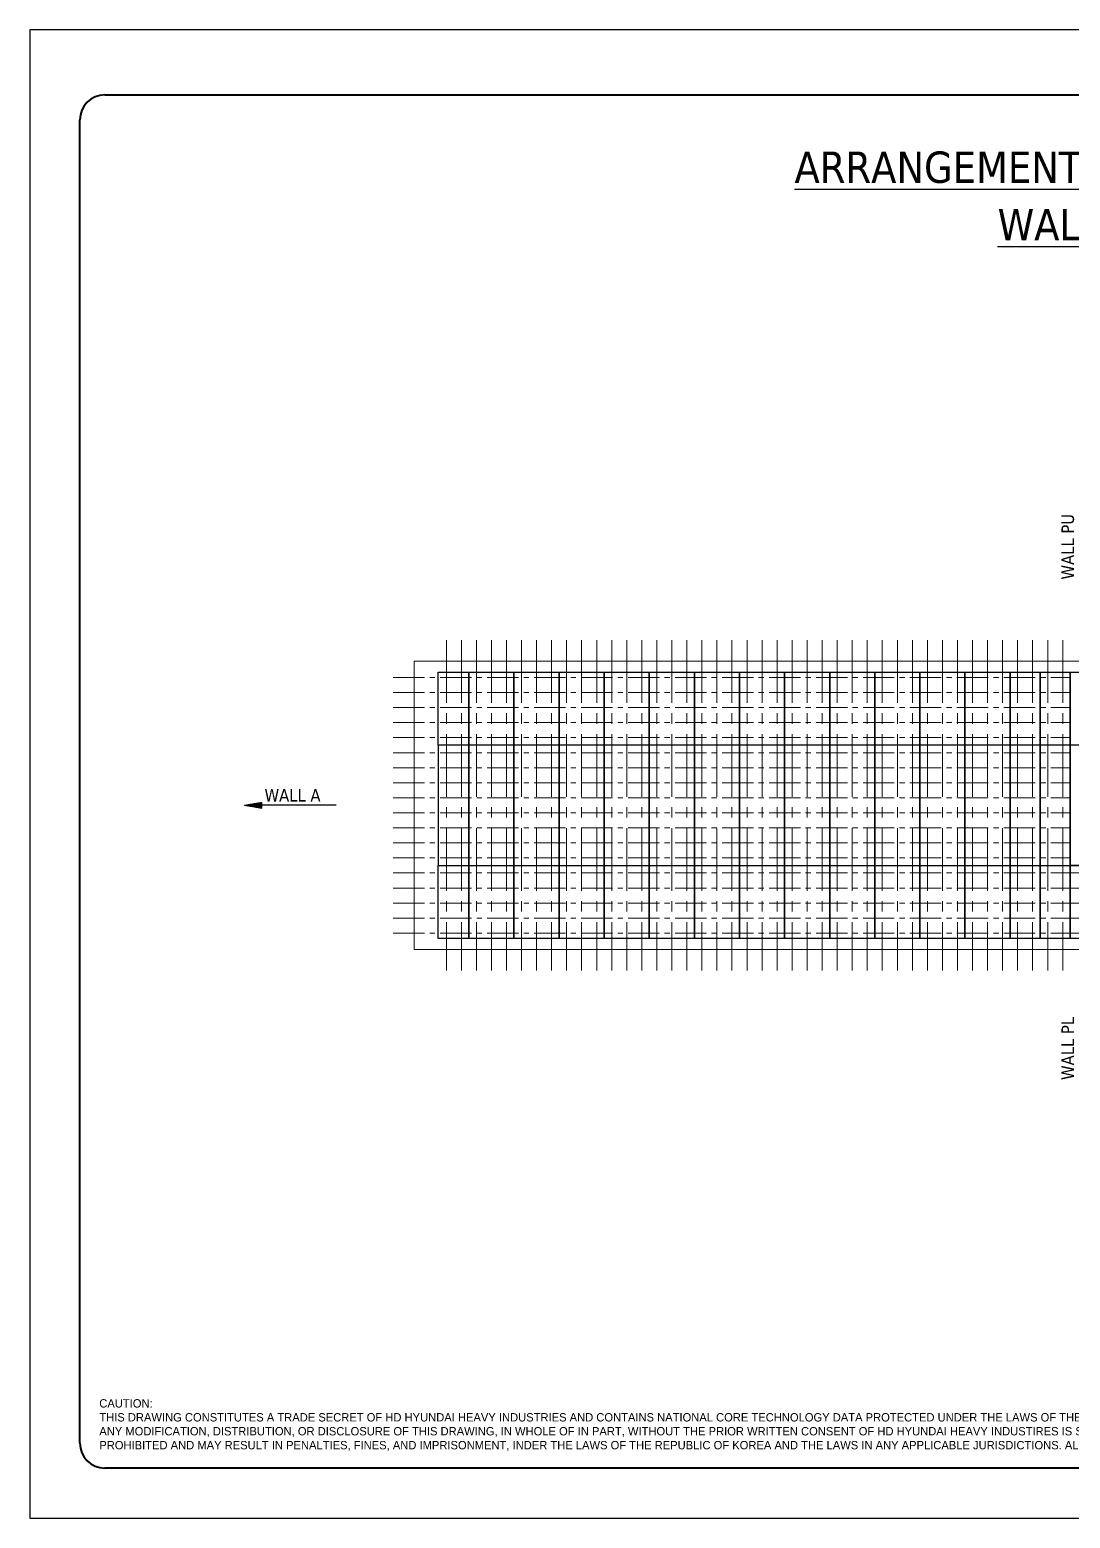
# Model space of a CAD drawing. Extents: x 0 to 50400, y 0 to 35640.
# Drawn here: x 0 to 24916, y 0 to 35640 of the extents above; entities that cross this region are included whole.
import ezdxf
from ezdxf.enums import TextEntityAlignment as Align

# ---------------------------------------------------------------- set-up
doc = ezdxf.new("R2010")
doc.units = 0
doc.linetypes.add('CENTER2', pattern=[225, 150, -25, 25, -25])
for name, color, linetype, lineweight in [('KC-2B Membrane Sheet', 181, 'Continuous', 25), ('KC-2B Membrane Sheet UM', 181, 'Continuous', 25), ('KC-2B Note', 2, 'Continuous', 25), ('KC-2B Steel Wall', 7, 'Continuous', 20), ('KC-2B Wall Name', 3, 'Continuous', 25)]:
    doc.layers.add(name, color=color, linetype=linetype, lineweight=lineweight)
doc.layers.add('MULTI-PLOT-AREA', color=2, linetype='Continuous', plot=False)
doc.layers.add('New Scale Title', color=7, linetype='Continuous')
doc.styles.add('Default', font='tahoma.ttf')

# ---------------------------------------------------------------- blocks, each defined once
blk = doc.blocks.new('MULTI-PLOT-AREA')
at = {"layer": 'MULTI-PLOT-AREA'}
blk.add_lwpolyline([(0, 0), (1, 0), (1, 1), (0, 1)], close=True, dxfattribs=at)

msp = doc.modelspace()

# ---------------------------------------------------------------- hatches: boundary and pattern name
at = {"layer": 'KC-2B Wall Name', "extrusion": (0, 0, -1)}
h = msp.add_hatch(dxfattribs=at)
h.set_pattern_fill('SLOPELINE', color=256, scale=0.75, angle=90, style=0, pattern_type=2)
h.set_pattern_definition([(135, (509418.484, 14910.1), (-0.5303300859, -0.5303300859), [75, -0.075])])
h.paths.add_polyline_path([(-5547, 17137), (-5547, 17003), (-5150, 17070)])

# ---------------------------------------------------------------- linework, layer by layer
at = {"color": 1}
for p, q in [((24916, 20259), (28876, 20259)), ((24916, 15630), (24916, 20259)), ((25636, 18510), (24916, 18510)), ((28876, 15630), (24916, 15630))]:
    msp.add_line(p, q, dxfattribs=at)
msp.add_lwpolyline([(25636, 18510), (24916, 18510), (24916, 20259), (25636, 20259), (25636, 18510)], dxfattribs=at)
at = {"layer": 'KC-2B Membrane Sheet'}
for points in [[(11596, 18510), (10516, 18510), (10516, 20259), (11596, 20259), (11596, 18510)], [(12676, 18510), (11596, 18510), (11596, 20259), (12676, 20259), (12676, 18510)], [(13756, 18510), (12676, 18510), (12676, 20259), (13756, 20259), (13756, 18510)], [(14836, 18510), (13756, 18510), (13756, 20259), (14836, 20259), (14836, 18510)], [(15916, 18510), (14836, 18510), (14836, 20259), (15916, 20259), (15916, 18510)], [(16996, 18510), (15916, 18510), (15916, 20259), (16996, 20259), (16996, 18510)], [(18076, 18510), (16996, 18510), (16996, 20259), (18076, 20259), (18076, 18510)], [(19156, 18510), (18076, 18510), (18076, 20259), (19156, 20259), (19156, 18510)], [(20236, 18510), (19156, 18510), (19156, 20259), (20236, 20259), (20236, 18510)], [(21316, 18510), (20236, 18510), (20236, 20259), (21316, 20259), (21316, 18510)], [(22396, 18510), (21316, 18510), (21316, 20259), (22396, 20259), (22396, 18510)], [(23476, 18510), (22396, 18510), (22396, 20259), (23476, 20259), (23476, 18510)], [(24196, 18510), (23476, 18510), (23476, 20259), (24196, 20259), (24196, 18510)], [(24916, 18510), (24196, 18510), (24196, 20259), (24916, 20259), (24916, 18510)], [(9781, 15630), (10516, 15630), (10516, 13881), (9781, 13881), (9781, 15630)], [(10516, 15630), (11596, 15630), (11596, 13881), (10516, 13881), (10516, 15630)], [(11596, 15630), (12676, 15630), (12676, 13881), (11596, 13881), (11596, 15630)], [(12676, 15630), (13756, 15630), (13756, 13881), (12676, 13881), (12676, 15630)], [(13756, 15630), (14836, 15630), (14836, 13881), (13756, 13881), (13756, 15630)], [(14836, 15630), (15916, 15630), (15916, 13881), (14836, 13881), (14836, 15630)], [(15916, 15630), (16996, 15630), (16996, 13881), (15916, 13881), (15916, 15630)], [(16996, 15630), (18076, 15630), (18076, 13881), (16996, 13881), (16996, 15630)], [(18076, 15630), (19156, 15630), (19156, 13881), (18076, 13881), (18076, 15630)], [(19156, 15630), (20236, 15630), (20236, 13881), (19156, 13881), (19156, 15630)], [(20236, 15630), (21316, 15630), (21316, 13881), (20236, 13881), (20236, 15630)], [(21316, 15630), (22396, 15630), (22396, 13881), (21316, 13881), (21316, 15630)], [(22396, 15630), (23476, 15630), (23476, 13881), (22396, 13881), (22396, 15630)], [(23476, 15630), (24196, 15630), (24196, 13881), (23476, 13881), (23476, 15630)], [(24196, 15630), (24916, 15630), (24916, 13881), (24196, 13881), (24196, 15630)], [(24916, 15630), (25636, 15630), (25636, 13881), (24916, 13881), (24916, 15630)]]:
    msp.add_lwpolyline(points, dxfattribs=at)
at = {"layer": 'KC-2B Membrane Sheet UM', "linetype": 'Continuous'}
for p, q in [((10516, 18510), (9781, 18510)), ((9781, 18510), (9781, 15630)), ((10516, 15630), (10516, 18510)), ((10516, 18510), (10516, 15630)), ((11596, 15630), (11596, 18510)), ((11596, 18510), (11596, 15630)), ((12676, 15630), (12676, 18510)), ((12676, 18510), (12676, 15630)), ((13756, 15630), (13756, 18510)), ((13756, 18510), (13756, 15630)), ((14836, 15630), (14836, 18510)), ((14836, 18510), (14836, 15630)), ((15916, 15630), (15916, 18510)), ((15916, 18510), (15916, 15630)), ((16996, 15630), (16996, 18510)), ((16996, 18510), (16996, 15630)), ((18076, 15630), (18076, 18510)), ((18076, 18510), (18076, 15630)), ((19156, 15630), (19156, 18510)), ((19156, 18510), (19156, 15630)), ((20236, 15630), (20236, 18510)), ((20236, 18510), (20236, 15630)), ((21316, 15630), (21316, 18510)), ((21316, 18510), (21316, 15630)), ((22396, 15630), (22396, 18510)), ((22396, 18510), (22396, 15630)), ((23476, 15630), (23476, 18510)), ((23476, 18510), (23476, 15630)), ((24196, 15630), (24196, 18510)), ((24916, 18510), (24196, 18510)), ((24196, 18510), (24196, 15630)), ((24916, 15630), (24916, 18510)), ((24916, 18510), (24916, 15630)), ((9781, 15630), (10516, 15630)), ((23476, 15630), (24196, 15630)), ((24196, 15630), (24916, 15630)), ((24916, 15630), (25636, 15630))]:
    msp.add_line(p, q, dxfattribs=at)
at = {"layer": 'KC-2B Membrane Sheet UM'}
msp.add_lwpolyline([(9781, 20259), (10516, 20259), (10516, 18510), (9781, 18510), (9781, 20259)], dxfattribs=at)
at = {"layer": 'KC-2B Steel Wall', "linetype": 'CENTER2', "ltscale": 10}
for p, q in [((9976, 21025), (9976, 13115)), ((10336, 21025), (10336, 13115)), ((10696, 21025), (10696, 13115)), ((11056, 21025), (11056, 13115)), ((11416, 21025), (11416, 13115)), ((11776, 21025), (11776, 13115)), ((12136, 21025), (12136, 13115)), ((12496, 21025), (12496, 13115)), ((12856, 21025), (12856, 13115)), ((13216, 21025), (13216, 13115)), ((13576, 21025), (13576, 13115)), ((13936, 21025), (13936, 13115)), ((14296, 21025), (14296, 13115)), ((14656, 21025), (14656, 13115)), ((15016, 21025), (15016, 13115)), ((15376, 21025), (15376, 13115)), ((15736, 21025), (15736, 13115)), ((16096, 21025), (16096, 13115)), ((16456, 21025), (16456, 13115)), ((16816, 21025), (16816, 13115)), ((17176, 21025), (17176, 13115)), ((17536, 21025), (17536, 13115)), ((17896, 21025), (17896, 13115)), ((18256, 21025), (18256, 13115)), ((18616, 21025), (18616, 13115)), ((18976, 21025), (18976, 13115)), ((19336, 21025), (19336, 13115)), ((19696, 21025), (19696, 13115)), ((20056, 21025), (20056, 13115)), ((20416, 21025), (20416, 13115)), ((20776, 21025), (20776, 13115)), ((21136, 21025), (21136, 13115)), ((21496, 21025), (21496, 13115)), ((21856, 21025), (21856, 13115)), ((22216, 21025), (22216, 13115)), ((22576, 21025), (22576, 13115)), ((22936, 21025), (22936, 13115)), ((23296, 21025), (23296, 13115)), ((23656, 21025), (23656, 13115)), ((24016, 21025), (24016, 13115)), ((24376, 21025), (24376, 13115)), ((24736, 21025), (24736, 13115))]:
    msp.add_line(p, q, dxfattribs=at)
at = {"layer": 'KC-2B Steel Wall', "extrusion": (0, 0, -1)}
for p, q in [((9204, 20525), (40989, 20525)), ((9204, 13615), (9204, 20525)), ((40989, 13615), (9204, 13615))]:
    msp.add_line(p, q, dxfattribs=at)
at = {"layer": 'KC-2B Steel Wall', "linetype": 'CENTER2', "ltscale": 5}
for p, q in [((8704, 20130), (24916, 20130)), ((8704, 19770), (24916, 19770)), ((8704, 19410), (24916, 19410)), ((8704, 19050), (24916, 19050)), ((8704, 18690), (24916, 18690)), ((8704, 18330), (24916, 18330)), ((8704, 17970), (24916, 17970)), ((8704, 17610), (24916, 17610)), ((8704, 17250), (24916, 17250)), ((8704, 16890), (24916, 16890)), ((8704, 16530), (24916, 16530)), ((8704, 16170), (24916, 16170)), ((8704, 15810), (24916, 15810)), ((8704, 15450), (41489, 15450)), ((8704, 15090), (41489, 15090)), ((8704, 14730), (41489, 14730)), ((8704, 14370), (41489, 14370)), ((8704, 14010), (41489, 14010))]:
    msp.add_line(p, q, dxfattribs=at)
at = {"layer": 'KC-2B Wall Name'}
msp.add_line((7337, 17070), (5547, 17070), dxfattribs=at)
at = {"layer": 'KC-2B Wall Name', "extrusion": (0, 0, -1)}
msp.add_lwpolyline([(-5547, 17137), (-5547, 17003), (-5150, 17070)], close=True, dxfattribs=at)
at = {"layer": 'New Scale Title', "color": 7, "linetype": 'Continuous', "lineweight": 40}
for p, q in [((1800, 34080), (48600, 34080)), ((1200, 1800), (1200, 33480)), ((48600, 1200), (1800, 1200))]:
    msp.add_line(p, q, dxfattribs=at)
for centre, start, end in [((1800, 33480), 90, 180), ((1800, 1800), 180, 270)]:
    msp.add_arc(centre, 600, start, end, dxfattribs=at)

# ---------------------------------------------------------------- block references
at = {"layer": 'New Scale Title', "lineweight": 5, "xscale": 50400, "yscale": 35640, "zscale": 1.2}
msp.add_blockref('MULTI-PLOT-AREA', (0, 0), dxfattribs=at)

# ---------------------------------------------------------------- texts
at = {"insert": (1665, 2850), "char_height": 200, "attachment_point": 1}
msp.add_mtext_dynamic_manual_height_columns('CAUTION:\\PTHIS DRAWING CONSTITUTES A TRADE SECRET OF HD HYUNDAI HEAVY INDUSTRIES AND CONTAINS NATIONAL CORE TECHNOLOGY DATA PROTECTED UNDER THE LAWS OF THE REPUBLIC OF KOREA.^JANY MODIFICATION, DISTRIBUTION, OR DISCLOSURE OF THIS DRAWING, IN WHOLE OF IN PART, WITHOUT THE PRIOR WRITTEN CONSENT OF HD HYUNDAI HEAVY INDUSTIRES IS STRICTLY^JPROHIBITED AND MAY RESULT IN PENALTIES, FINES, AND IMPRISONMENT, INDER THE LAWS OF THE REPUBLIC OF KOREA AND THE LAWS IN ANY APPLICABLE JURISDICTIONS. ALL RIGHTS RESERVED', width=552900.89, gutter_width=16936, heights=[-1233], dxfattribs=at)
at = {"layer": 'KC-2B Note', "style": 'Default'}
for s, p in [('%%UARRANGEMENT OF MEMBRANE', (25200, 31750)), ('%%UWALL PM', (25200, 30375))]:
    msp.add_text(s, height=750, dxfattribs=at).set_placement(p, align=Align.BOTTOM_CENTER)
at = {"layer": 'KC-2B Wall Name', "style": 'Default'}
for s, p in [('WALL PU', (25096, 22476)), ('WALL PL', (25096, 10493))]:
    msp.add_text(s, height=300, rotation=90, dxfattribs=at).set_placement(p, align=Align.BOTTOM_LEFT)
msp.add_text('WALL A', height=300, dxfattribs=at).set_placement((5622, 17070), align=Align.BOTTOM_LEFT)

doc.saveas('drawing.dxf')
